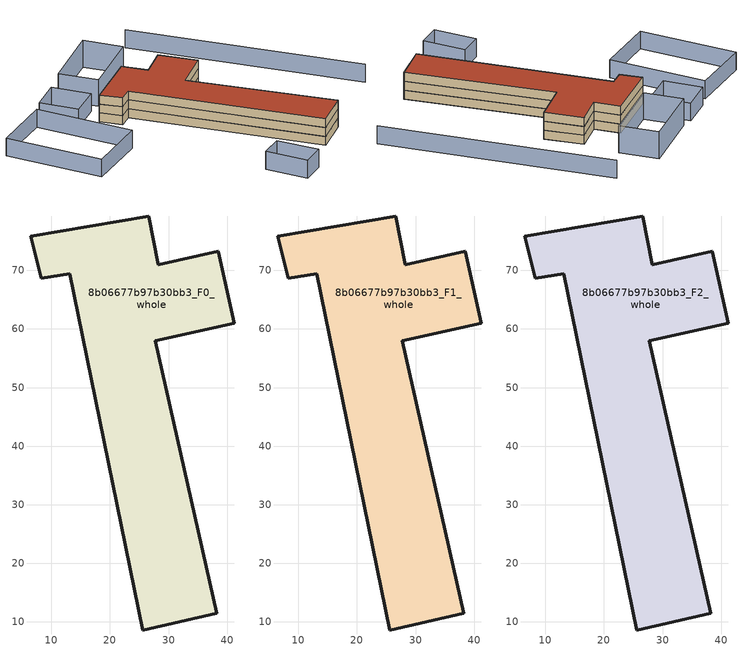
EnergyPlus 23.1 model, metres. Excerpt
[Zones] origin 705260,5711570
8b06677b97b30bb3_F0_whole
 floor ground (EU_floor_Construction): 38.22,11.44 27.74,57.96 41.22,60.97 38.45,73.27 28.25,70.99 26.59,79.27 6.46,75.84 8.23,68.68 13.09,69.42 25.59,8.62 z0
 wall outside (EU_wall_Construction): 25.59,8.62 13.09,69.42 8.23,68.68 6.46,75.84 26.59,79.27 28.25,70.99 38.45,73.27 41.22,60.97 27.74,57.96 38.22,11.44 25.59,8.62 z0:3
8b06677b97b30bb3_F1_whole
 floor to 8b06677b97b30bb3_F0_whole (EU_floor_Construction): 38.22,11.44 27.74,57.96 41.22,60.97 38.45,73.27 28.25,70.99 26.59,79.27 6.46,75.84 8.23,68.68 13.09,69.42 25.59,8.62 z3
 wall outside (EU_wall_Construction): 25.59,8.62 13.09,69.42 8.23,68.68 6.46,75.84 26.59,79.27 28.25,70.99 38.45,73.27 41.22,60.97 27.74,57.96 38.22,11.44 25.59,8.62 z3:6
8b06677b97b30bb3_F2_whole
 floor to 8b06677b97b30bb3_F1_whole (EU_floor_Construction): 38.22,11.44 27.74,57.96 41.22,60.97 38.45,73.27 28.25,70.99 26.59,79.27 6.46,75.84 8.23,68.68 13.09,69.42 25.59,8.62 z6
 wall outside (EU_wall_Construction): 25.59,8.62 13.09,69.42 8.23,68.68 6.46,75.84 26.59,79.27 28.25,70.99 38.45,73.27 41.22,60.97 27.74,57.96 38.22,11.44 25.59,8.62 z6:9
 roof outside (EU_roof_Construction): 38.45,73.27 41.22,60.97 27.74,57.96 38.22,11.44 25.59,8.62 13.09,69.42 8.23,68.68 6.46,75.84 26.59,79.27 28.25,70.99 z9
shading: 68.1,18.64 53.35,92.67 / 3.98,2.98 2.98,16.89 / 2.98,16.89 10.88,17.45 / 10.88,17.45 11.87,3.55 / 11.87,3.55 3.98,2.98 / -26.82,89.38 -5.7,90.54 / -5.7,90.54 -3.96,58.65 / -3.96,58.65 -25.08,57.49 / -25.08,57.49 -26.82,89.38 / 11.4,81.18 0.57,79.45 / 0.57,79.45 -1.44,92.03 / -1.44,92.03 9.39,93.76 / 9.39,93.76 11.4,81.18 z0:6; 13.05,93.4 35.9,97.58 / 35.9,97.58 38.19,85.07 / 38.19,85.07 15.34,80.9 / 15.34,80.9 13.05,93.4 z0:9
[Building]
EU S2 Campaign: North Axis=0; Terrain=City; Solar Distribution=FullExterior
[Site:Location]
London: Latitude=51.5; Longitude=-0.5; Time Zone=0; Elevation=25
[SizingPeriod:WeatherFileDays]
AnnualSizingPeriod: Begin Month=1; Begin Day of Month=1; End Month=12; End Day of Month=31; Day of Week for Start Day=Monday; Use Weather File Daylight Saving Period=No; Use Weather File Rain and Snow Indicators=No
[MATERIAL]
EU_InternalMass_Material: Roughness=MediumRough; Thickness=0.1; Conductivity=1; Density=1800; Specific Heat=900; Thermal Absorptance=0.9; Solar Absorptance=0.7; Visible Absorptance=0.7
[MATERIAL:NOMASS] Roughness=MediumRough; Thermal Absorptance=0.9; Solar Absorptance=0.7; Visible Absorptance=0.7
Name | Thermal Resistance
EU_wall_NoMass | 1.04674
EU_roof_NoMass | 4.32442
EU_floor_NoMass | 2.04616
[CONSTRUCTION]
EU_wall_Construction: EU_wall_NoMass
EU_roof_Construction: EU_roof_NoMass
EU_floor_Construction: EU_floor_NoMass
EU_InternalMass_Construction: EU_InternalMass_Material
[ZONE] Type=1; Multiplier=1; Ceiling Height=autocalculate; Volume=3275.32; Floor Area=autocalculate; Part of Total Floor Area=Yes
8b06677b97b30bb3_F0_whole; 8b06677b97b30bb3_F1_whole; 8b06677b97b30bb3_F2_whole
[INTERNALMASS] Construction=EU_InternalMass_Construction; Surface Area=1091.77
Name | Zone or ZoneList
8b06677b97b30bb3_F0_whole_EU_InternalMass | 8b06677b97b30bb3_F0_whole
8b06677b97b30bb3_F1_whole_EU_InternalMass | 8b06677b97b30bb3_F1_whole
8b06677b97b30bb3_F2_whole_EU_InternalMass | 8b06677b97b30bb3_F2_whole
[OTHEREQUIPMENT] Fuel Type=Electricity; Design Level Calculation Method=Watts/Area; Power per Zone Floor Area=1; Fraction Latent=0; Fraction Radiant=0; Fraction Lost=0; Carbon Dioxide Generation Rate=0; EndUse Subcategory=EU_Step8_InternalGains
Name | Zone or ZoneList or Space or SpaceList | Schedule
EU_Step8_InternalGain_8b06677b97b30bb3_F0_whole_f000 | 8b06677b97b30bb3_F0_whole | EU_Step8_GainSchedule_8b06677b97b30bb3_F0_whole_f000
EU_Step8_InternalGain_8b06677b97b30bb3_F1_whole_f000 | 8b06677b97b30bb3_F1_whole | EU_Step8_GainSchedule_8b06677b97b30bb3_F1_whole_f000
EU_Step8_InternalGain_8b06677b97b30bb3_F2_whole_f000 | 8b06677b97b30bb3_F2_whole | EU_Step8_GainSchedule_8b06677b97b30bb3_F2_whole_f000
[ZONEVENTILATION:DESIGNFLOWRATE] Schedule=EU_AlwaysOn; Design Flow Rate Calculation Method=AirChanges/Hour; Air Changes per Hour=0.488719; Ventilation Type=Natural; Fan Pressure Rise=0; Fan Total Efficiency=1; Constant Term Coefficient=1; Temperature Term Coefficient=0; Velocity Term Coefficient=0; Velocity Squared Term Coefficient=0; Minimum Indoor Temperature=-100; Maximum Indoor Temperature=100; Delta Temperature=-100; Minimum Outdoor Temperature=-100; Maximum Outdoor Temperature=100; Maximum Wind Speed=40
Name | Zone or ZoneList or Space or SpaceList
EU_ConstantAir_8b06677b97b30bb3_F0_whole | 8b06677b97b30bb3_F0_whole
EU_ConstantAir_8b06677b97b30bb3_F1_whole | 8b06677b97b30bb3_F1_whole
EU_ConstantAir_8b06677b97b30bb3_F2_whole | 8b06677b97b30bb3_F2_whole
[HVACTEMPLATE:THERMOSTAT] Constant Heating Setpoint=20; Constant Cooling Setpoint=50
EU_HeatOnly_8b06677b97b30bb3_F0_whole; EU_HeatOnly_8b06677b97b30bb3_F1_whole; EU_HeatOnly_8b06677b97b30bb3_F2_whole
[HVACTEMPLATE:ZONE:IDEALLOADSAIRSYSTEM] System Availability Schedule=EU_AlwaysOn; Maximum Heating Supply Air Temperature=50; Minimum Cooling Supply Air Temperature=13; Maximum Heating Supply Air Humidity Ratio=0.0156; Minimum Cooling Supply Air Humidity Ratio=0.0077; Heating Limit=NoLimit; Cooling Limit=NoLimit; Heating Availability Schedule=EU_AlwaysOn; Cooling Availability Schedule=EU_CoolingOff; Dehumidification Control Type=ConstantSensibleHeatRatio; Cooling Sensible Heat Ratio=0.7; Dehumidification Setpoint=60; Humidification Control Type=None; Humidification Setpoint=30; Outdoor Air Method=None; Outdoor Air Flow Rate per Person=0.00944; Outdoor Air Flow Rate per Zone Floor Area=0; Outdoor Air Flow Rate per Zone=0; Demand Controlled Ventilation Type=None; Outdoor Air Economizer Type=NoEconomizer; Heat Recovery Type=None; Sensible Heat Recovery Effectiveness=0.7; Latent Heat Recovery Effectiveness=0.65
Name | Template Thermostat
8b06677b97b30bb3_F0_whole | EU_HeatOnly_8b06677b97b30bb3_F0_whole
8b06677b97b30bb3_F1_whole | EU_HeatOnly_8b06677b97b30bb3_F1_whole
8b06677b97b30bb3_F2_whole | EU_HeatOnly_8b06677b97b30bb3_F2_whole
[SIZING:ZONE] Zone Cooling Design Supply Air Temperature Input Method=SupplyAirTemperature; Zone Cooling Design Supply Air Temperature=13; Zone Heating Design Supply Air Temperature Input Method=SupplyAirTemperature; Zone Heating Design Supply Air Temperature=50; Zone Cooling Design Supply Air Humidity Ratio=0.008; Zone Heating Design Supply Air Humidity Ratio=0.008; Cooling Design Air Flow Method=DesignDay; Cooling Design Air Flow Rate=0; Cooling Minimum Air Flow per Zone Floor Area=0.000762; Cooling Minimum Air Flow=0; Cooling Minimum Air Flow Fraction=0.2; Heating Design Air Flow Method=DesignDay; Heating Design Air Flow Rate=0; Heating Maximum Air Flow per Zone Floor Area=0.002032; Heating Maximum Air Flow=0.141576; Heating Maximum Air Flow Fraction=0.3; Account for Dedicated Outdoor Air System=No; Dedicated Outdoor Air System Control Strategy=NeutralSupplyAir; Dedicated Outdoor Air Low Setpoint Temperature for Design=autosize; Dedicated Outdoor Air High Setpoint Temperature for Design=autosize; Zone Load Sizing Method=Sensible Load Only No Latent Load; Zone Latent Cooling Design Supply Air Humidity Ratio Input Method=HumidityRatioDifference; Zone Cooling Design Supply Air Humidity Ratio Difference=0.005; Zone Latent Heating Design Supply Air Humidity Ratio Input Method=HumidityRatioDifference; Zone Humidification Design Supply Air Humidity Ratio Difference=0.005
8b06677b97b30bb3_F0_whole; 8b06677b97b30bb3_F1_whole; 8b06677b97b30bb3_F2_whole
[SCHEDULE:CONSTANT]
Name | Hourly Value
EU_AlwaysOn | 1
EU_CoolingOff | 0
[SCHEDULE:FILE] Column Number=1; Rows to Skip at Top=0; Number of Hours of Data=8760; Column Separator=Comma; Interpolate to Timestep=No; Minutes per Item=60; Adjust Schedule for Daylight Savings=Yes
Name | File
EU_Step8_GainSchedule_8b06677b97b30bb3_F0_whole_f000 | ../../schedules/8b06677b97b30bb3/8b06677b97b30bb3_F0_whole_f000_gain.csv
EU_Step8_GainSchedule_8b06677b97b30bb3_F1_whole_f000 | ../../schedules/8b06677b97b30bb3/8b06677b97b30bb3_F1_whole_f000_gain.csv
EU_Step8_GainSchedule_8b06677b97b30bb3_F2_whole_f000 | ../../schedules/8b06677b97b30bb3/8b06677b97b30bb3_F2_whole_f000_gain.csv
